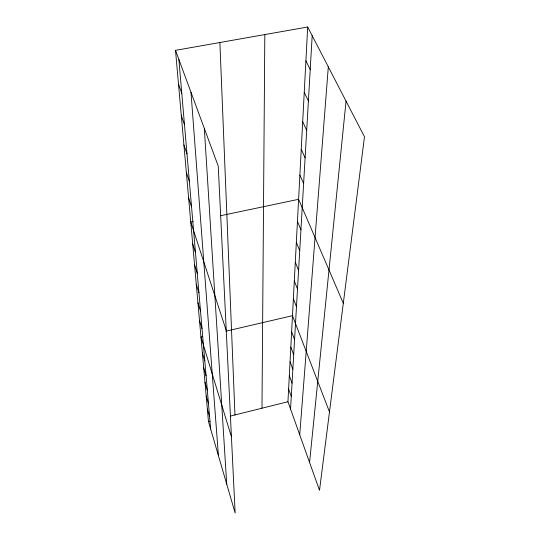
<?xml version="1.0" encoding="UTF-8"?>
<svg xmlns="http://www.w3.org/2000/svg" width="540" height="540" viewBox="0 0 540 540"><rect width="100%" height="100%" fill="white"/><g stroke="black" fill="none" stroke-linecap="round" stroke-linejoin="round"><path stroke-width="0.81" d="M261.988 408.206L264.816 34.574M307.685 27L364.493 136.796L319.505 490.347L287.948 401.733L307.685 27L175.507 50.348L208.467 421.558L235.143 513L218.241 166.124L175.507 50.348M290.547 409.037L312.181 35.687M299.727 434.815L328.307 66.852M309.562 462.436L346.052 101.149M208.467 421.558L210.033 421.166M230.303 416.111L287.948 401.733M202.574 336.623L200.961 336.994L231.431 436.786M225.909 331.189L292.478 315.684L329.481 411.925M193.219 221.474L190.748 221.994L226.253 330.541M220.306 215.777L298.607 199.314L343.305 303.298M305.903 60.838L310.223 69.512M304.243 92.347L308.394 100.987M302.697 121.763L306.693 130.356M301.246 149.276L305.107 157.808M299.889 175.082L303.615 183.539M297.439 221.481L300.935 229.784M296.339 242.413L299.727 250.634M295.299 262.211L298.586 270.351M294.307 280.976L297.5 289.022M293.369 298.775L296.474 306.727M291.634 331.776L294.577 339.538M290.824 347.099L293.693 354.773M290.054 361.706L292.849 369.286M289.319 375.651L292.052 383.144M288.617 388.982L291.283 396.38M178.511 84.186L181.784 93.292M181.305 115.634L184.484 124.686M183.904 144.943L187.002 153.934M186.334 172.314L189.351 181.231M188.615 197.944L191.545 206.773M192.699 243.952L195.487 252.592M194.535 264.668L197.262 273.213M196.276 284.243L198.936 292.687M197.917 302.765L200.516 311.114M199.476 320.328L202.021 328.57M202.365 352.836L204.795 360.875M203.701 367.909L206.084 375.847M204.977 382.273L207.313 390.103M206.199 395.975L208.481 403.704M207.36 409.057L209.601 416.684M178.875 59.488L210.668 429.091M190.984 92.293L218.417 455.672M204.336 128.459L226.732 484.184M219.881 42.511L234.968 414.95"/></g></svg>
